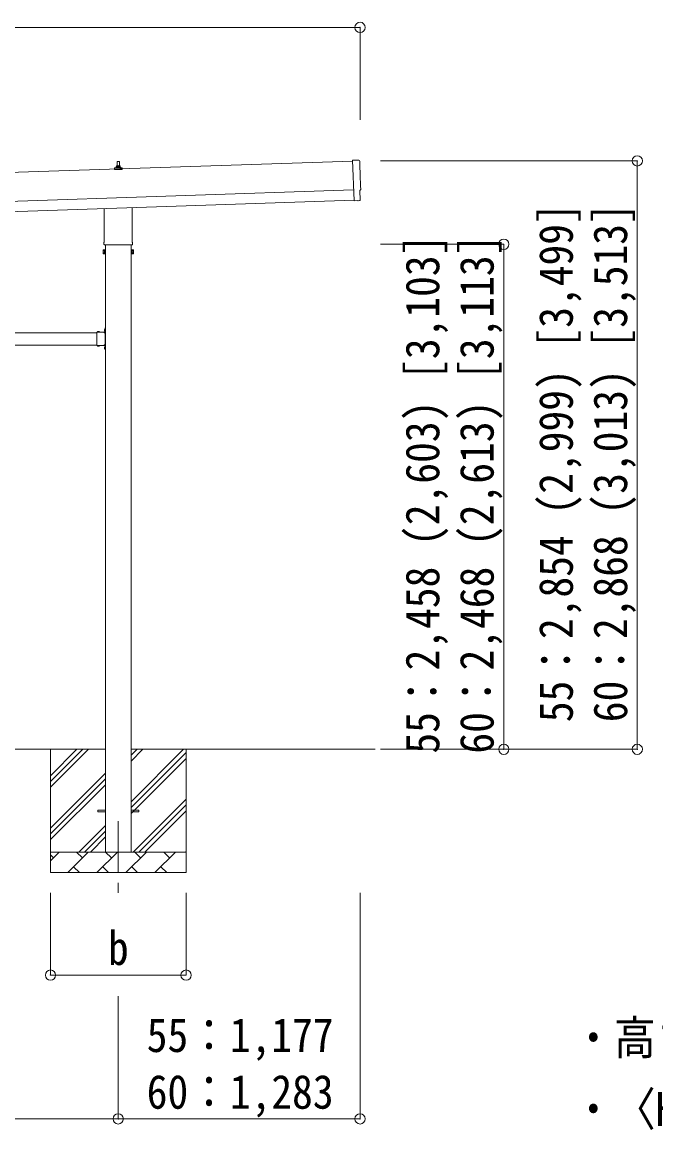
# Model space of a CAD drawing. Units: millimetres at full size, sheet at 1:50; details may follow other scales. Extents: x -14053 to 14053, y -9700 to 9700.
# Drawn here: x 3758 to 6842, y -3723 to 1692 of the extents above; entities that cross this region are included whole.
import ezdxf
from ezdxf.enums import TextEntityAlignment as Align

# ---------------------------------------------------------------- set-up
doc = ezdxf.new("R2010")
doc.units = ezdxf.units.MM
doc.header["$LTSCALE"] = 50
doc.header["$PDMODE"] = 32
doc.header["$PDSIZE"] = 50
doc.linetypes.add('CHAIN1', pattern=[8, 5, -1, 1, -1])
doc.linetypes.add('USER3', pattern=[4, 3, -1])
for name, color, linetype, lineweight in [('0-1_Defpoints', 7, 'CHAIN1', 9), ('0-2_TEXT1', 4, 'Continuous', 9), ('0-3_SHAPE', 7, 'Continuous', 9), ('0-8_TABLE1', 6, 'Continuous', 9), ('0-D', 7, 'Continuous', 9)]:
    doc.layers.add(name, color=color, linetype=linetype, lineweight=lineweight)
doc.styles.add('ＭＳ ゴシック', font='')
doc.styles.get('ＭＳ ゴシック').set_extended_font_data('MS Gothic')

msp = doc.modelspace()

# ---------------------------------------------------------------- linework, layer by layer
at = {"layer": '0-1_Defpoints'}
msp.add_line((4225.45, -2196.82), (4225.45, -2545.82), dxfattribs=at)
at = {"layer": '0-2_TEXT1'}
for p, q in [((5366.82, 1016.26), (-16.19, 836.82)), ((4207.2, 975.27), (4207.2, 982.98)), ((4243.7, 975.27), (4207.2, 975.27)), ((4207.59, 983.77), (4243.32, 983.77)), ((4207.97, 983.96), (4214.69, 985.58)), ((4215.07, 985.77), (4235.84, 985.77)), ((4215.45, 986.56), (4215.45, 990.77)), ((4216.45, 990.77), (4234.45, 990.77)), ((4219.45, 990.77), (4220.18, 1014.29)), ((4221.18, 1015.27), (4229.73, 1015.27)), ((4230.73, 1014.29), (4231.45, 990.77)), ((4235.45, 986.56), (4235.45, 990.77)), ((4242.94, 983.96), (4236.22, 985.58)), ((4243.7, 975.27), (4243.7, 982.98)), ((5366.65, 1021.34), (5373.27, 822.59)), ((5396.82, 1020.77), (5366.65, 1021.34)), ((-11.53, 696.9), (5371.48, 876.33)), ((5400.97, 873.93), (5401.48, 873.95)), ((5402.54, 826.93), (5400.97, 873.93)), ((-9.86, 646.93), (5373.15, 826.36)), ((5391.46, 824.11), (5373.27, 822.59)), ((5392.15, 823.5), (5391.46, 824.11)), ((5392.89, 823.25), (5399.8, 823.84)), ((4157.15, 621.28), (4157.15, 785.83)), ((4293.75, 790.38), (4293.75, 621.28)), ((4155.45, 612.51), (4155.45, 618.01)), ((4293.39, 609.01), (4157.52, 609.01)), ((4162.95, 609.01), (4162.95, -2346.82)), ((4287.95, -2346.82), (4287.95, 609.01)), ((4295.45, 618.01), (4295.45, 612.51)), ((4151.45, 583.01), (4152.21, 584.32)), ((4151.45, 583.01), (4151.45, 566.01)), ((4151.45, 566.01), (4152.21, 564.69)), ((4158.45, 584.32), (4152.21, 584.32)), ((4158.45, 579.42), (4152.21, 579.42)), ((4158.45, 569.6), (4152.21, 569.6)), ((4158.45, 564.69), (4152.21, 564.69)), ((4158.45, 564.69), (4158.45, 584.32)), ((4158.45, 583.71), (4160.95, 583.71)), ((4160.95, 565.31), (4158.45, 565.31)), ((4160.95, 585.01), (4162.95, 585.01)), ((4160.95, 564.01), (4160.95, 585.01)), ((4162.95, 564.01), (4160.95, 564.01)), ((4162.95, 585.01), (4162.95, 564.01)), ((4289.95, 585.01), (4287.95, 585.01)), ((4287.95, 564.01), (4289.95, 564.01)), ((4289.95, 564.01), (4289.95, 585.01)), ((4292.45, 583.71), (4289.95, 583.71)), ((4289.95, 565.31), (4292.45, 565.31)), ((4292.45, 584.32), (4298.69, 584.32)), ((4292.45, 564.69), (4292.45, 584.32)), ((4292.45, 579.42), (4298.69, 579.42)), ((4292.45, 569.6), (4298.69, 569.6)), ((4292.45, 564.69), (4298.69, 564.69)), ((4299.45, 583.01), (4298.69, 584.32)), ((4299.45, 566.01), (4298.69, 564.69)), ((4299.45, 583.01), (4299.45, 566.01)), ((1229.95, 181.18), (4120.95, 181.18)), ((4120.95, 184.18), (4160.95, 184.18)), ((4120.95, 184.18), (4120.95, 118.18)), ((4124.05, 184.68), (4135.85, 184.68)), ((4124.05, 184.68), (4124.05, 184.18)), ((4135.85, 184.68), (4135.85, 184.18)), ((4156.95, 182.18), (4160.95, 182.18)), ((4156.95, 180.18), (4156.95, 182.18)), ((4156.95, 181.18), (4162.45, 181.18)), ((4160.95, 180.18), (4156.95, 180.18)), ((4160.45, 200.08), (4160.45, 188.28)), ((4160.45, 200.08), (4160.95, 200.08)), ((4160.45, 188.28), (4160.95, 188.28)), ((4160.95, 204.18), (4160.95, 184.18)), ((4160.95, 204.18), (4162.95, 204.18)), ((4162.95, 197.18), (4160.95, 197.18)), ((4162.95, 191.18), (4160.95, 191.18)), ((4160.95, 180.18), (4160.95, 122.18)), ((4162.45, 181.18), (4162.45, 121.18)), ((1229.95, 121.18), (4120.95, 121.18)), ((4120.95, 118.18), (4160.95, 118.18)), ((4124.05, 117.67), (4124.05, 118.18)), ((4124.05, 117.67), (4135.85, 117.67)), ((4135.85, 117.67), (4135.85, 118.18)), ((4156.95, 122.18), (4156.95, 120.18)), ((4160.95, 122.18), (4156.95, 122.18)), ((4156.95, 121.18), (4162.45, 121.18)), ((4160.95, 120.18), (4156.95, 120.18)), ((4160.45, 114.08), (4160.45, 102.28)), ((4160.45, 114.08), (4160.95, 114.08)), ((4160.95, 118.18), (4160.95, 98.18)), ((4162.95, 111.18), (4160.95, 111.18)), ((4160.45, 102.28), (4160.95, 102.28)), ((4162.95, 105.18), (4160.95, 105.18)), ((4160.95, 98.18), (4162.95, 98.18)), ((4125.45, -2151.32), (4125.45, -2142.32)), ((4125.45, -2142.32), (4162.95, -2142.32)), ((4125.45, -2151.32), (4162.95, -2151.32)), ((4287.95, -2142.32), (4325.45, -2142.32)), ((4287.95, -2151.32), (4325.45, -2151.32)), ((4325.45, -2151.32), (4325.45, -2142.32))]:
    msp.add_line(p, q, dxfattribs=at)
at = {"layer": '0-2_TEXT1', "linetype": 'USER3'}
for p, q in [((4127.45, 186.79), (4128.81, 184.01)), ((4128.81, 184.01), (4129.95, 183.4)), ((4131.1, 184.01), (4129.95, 183.4)), ((4132.45, 186.79), (4131.1, 184.01)), ((4158.34, 196.68), (4161.12, 195.32)), ((4158.34, 191.68), (4161.12, 193.03)), ((4161.12, 195.32), (4161.73, 194.18)), ((4161.12, 193.03), (4161.73, 194.18)), ((4127.45, 115.56), (4128.81, 118.34)), ((4128.81, 118.34), (4129.95, 118.95)), ((4131.1, 118.34), (4129.95, 118.95)), ((4132.45, 115.56), (4131.1, 118.34)), ((4158.34, 110.68), (4161.12, 109.32)), ((4161.12, 109.32), (4161.73, 108.18)), ((4158.34, 105.68), (4161.12, 107.03)), ((4161.12, 107.03), (4161.73, 108.18))]:
    msp.add_line(p, q, dxfattribs=at)
at = {"layer": '0-2_TEXT1'}
for centre, radius, start, end in [((4208.2, 982.98), 1, 103.62699, 180), ((4214.45, 986.56), 1, 283.62699, 0), ((4219.54, 990.14), 4.13, 90, 171.17633), ((4216.45, 989.77), 1, 90, 180), ((4221.18, 1014.27), 1, 90, 178.60509), ((4228.79, 990.77), 4.83, 133.60282, 180), ((4222.12, 990.77), 4.83, 0, 46.39718), ((4229.73, 1014.27), 1, 1.39491, 90), ((4231.37, 990.14), 4.13, 8.82367, 90), ((4234.45, 989.77), 1, 0, 90), ((4236.45, 986.56), 1, 180, 256.37301), ((4242.7, 982.98), 1, 0, 76.37301), ((5396.73, 1016.27), 4.5, 1.09537, 88.91326), ((5401.33, 878.44), 4.5, 271.90915, 2.73345), ((5392.81, 824.24), 1, 228.4071, 274.90505), ((4159.45, 618.01), 4, 125.09963, 180), ((4159.45, 612.51), 4, 180, 194.47751), ((4159.45, 612.51), 4, 194.47751, 241.04498), ((4291.45, 612.51), 4, 298.95502, 345.52249), ((4291.45, 618.01), 4, 0, 54.90037), ((4291.45, 612.51), 4, 345.52249, 0), ((4155.8, 581.87), 4.34, 145.61575, 214.38425), ((4167.69, 574.51), 16.24, 162.41205, 197.58795), ((4155.8, 567.15), 4.34, 145.61575, 214.38425), ((4283.21, 574.51), 16.24, 342.41205, 17.58795), ((4295.11, 581.87), 4.34, 325.61575, 34.38425), ((4295.11, 567.15), 4.34, 325.61575, 34.38425), ((4129.95, 178.94), 8.23, 44.2189, 135.7811), ((4166.19, 194.18), 8.23, 134.2189, 225.7811), ((4160.95, 184.18), 2, 270, 0), ((4129.95, 123.41), 8.23, 224.2189, 315.7811), ((4166.19, 108.18), 8.23, 134.2189, 225.7811), ((4160.95, 118.18), 2, 0, 90)]:
    msp.add_arc(centre, radius, start, end, dxfattribs=at)
for centre, major_axis, ratio, start_param, end_param in [((10163.76, 1106.13), (-4760.73, -158.69), 0.99863, 6.2686928, 6.2976566), ((5399.53, 826.83), (2.25, -2), 0.9974, 5.5252311, 7.0411395)]:
    msp.add_ellipse(centre, major_axis=major_axis, ratio=ratio, start_param=start_param, end_param=end_param, dxfattribs=at)
at = {"layer": '0-3_SHAPE'}
for p, q in [((4162.95, -1846.82), (1187.95, -1846.82)), ((3895.45, -1975.31), (4023.94, -1846.82)), ((3895.45, -2003.59), (4052.22, -1846.82)), ((3895.45, -2031.88), (4080.5, -1846.82)), ((3895.45, -1846.82), (3895.45, -2446.82)), ((4287.95, -1875.65), (4316.78, -1846.82)), ((4287.95, -1903.93), (4345.06, -1846.82)), ((4287.95, -2101.92), (4543.05, -1846.82)), ((5476.33, -1846.82), (4287.95, -1846.82)), ((4287.95, -2130.21), (4555.45, -1862.71)), ((4287.95, -2158.49), (4555.45, -1890.99)), ((4555.45, -1846.82), (4555.45, -2446.82)), ((3895.45, -2229.87), (4162.95, -1962.37)), ((3895.45, -2258.15), (4162.95, -1990.65)), ((3895.45, -2286.43), (4162.95, -2018.93)), ((4297.61, -2346.82), (4555.45, -2088.98)), ((4325.9, -2346.82), (4555.45, -2117.27)), ((4354.18, -2346.82), (4555.45, -2145.55)), ((4033.05, -2346.82), (4162.95, -2216.92)), ((4061.34, -2346.82), (4162.95, -2245.21)), ((4089.62, -2346.82), (4162.95, -2273.49)), ((3895.45, -2389.72), (3938.35, -2346.82)), ((3895.45, -2346.82), (4555.45, -2346.82)), ((3909.79, -2375.38), (3895.45, -2361.04)), ((3979.77, -2446.82), (4079.77, -2346.82)), ((4051.22, -2375.38), (4022.66, -2346.82)), ((4121.19, -2446.82), (4221.19, -2346.82)), ((4192.64, -2375.38), (4164.08, -2346.82)), ((4262.61, -2446.82), (4362.61, -2346.82)), ((4334.06, -2375.38), (4305.5, -2346.82)), ((4404.03, -2446.82), (4504.03, -2346.82)), ((4475.48, -2375.38), (4446.93, -2346.82)), ((4552.17, -2346.82), (4555.45, -2343.54)), ((4008.32, -2418.27), (4036.88, -2446.82)), ((4149.74, -2418.27), (4178.3, -2446.82)), ((4291.16, -2418.27), (4319.72, -2446.82)), ((4432.59, -2418.27), (4461.14, -2446.82)), ((4555.45, -2446.82), (3895.45, -2446.82))]:
    msp.add_line(p, q, dxfattribs=at)
at = {"layer": '0-8_TABLE1'}
for p, q in [((-47.19, 1667.29), (5402.48, 1667.29)), ((5402.48, 1667.29), (5402.48, 1217.29)), ((6752.48, 1017.29), (5501.48, 1017.29)), ((6752.48, -1846.82), (6752.48, 1017.29)), ((6102.48, 611.51), (5502.48, 611.51)), ((6102.48, 611.51), (6102.48, -1846.82)), ((6752.48, -1846.82), (5501.48, -1846.82)), ((3895.45, -2945.82), (3895.45, -2545.82)), ((4555.45, -2945.82), (4555.45, -2545.82)), ((5402.48, -3645.82), (5402.48, -2545.82)), ((3895.45, -2945.82), (4555.45, -2945.82)), ((4225.45, -3645.82), (4225.45, -3047.82)), ((1125.45, -3645.82), (4225.45, -3645.82)), ((4225.45, -3645.82), (5402.48, -3645.82))]:
    msp.add_line(p, q, dxfattribs=at)
for p in [(5402.48, 1667.29), (6752.48, 1017.29), (6102.48, 611.51), (6102.48, -1846.82), (6752.48, -1846.82), (3895.45, -2945.82), (4555.45, -2945.82), (4225.45, -3645.82), (5402.48, -3645.82)]:
    msp.add_point(p, dxfattribs=at)

# ---------------------------------------------------------------- texts
at = {"layer": '0-8_TABLE1', "color": 7, "style": 'ＭＳ ゴシック', "width": 0.9}
for s, p in [('55：2,854 (2,999) [3,499]', (6487.97, -1714.77)), ('60：2,868 (3,013) [3,513]', (6752.48, -1714.77)), ('55：2,458 (2,603) [3,103]', (5837.97, -1867.66)), ('60：2,468 (2,613) [3,113]', (6102.48, -1867.66))]:
    msp.add_text(s, height=165, rotation=90, dxfattribs=at).set_placement(p, align=Align.BOTTOM_LEFT)
for s, p in [('b', (4175.45, -2945.82)), ('55：1,177', (4363.97, -3369.79)), ('60：1,283', (4363.97, -3645.82))]:
    msp.add_text(s, height=165, dxfattribs=at).set_placement(p, align=Align.BOTTOM_LEFT)
at = {"layer": '0-D', "style": 'ＭＳ ゴシック', "width": 0.9}
for s, p in [('・高さ寸法は、H=2,355 (H=2,500) [H=3,000]を示す。', (6436.92, -3382.5)), ('・〈H=3,500〉の場合、H=2,355に〈1,145〉を足した寸法としてください。', (6436.92, -3729.87))]:
    msp.add_text(s, height=165, dxfattribs=at).set_placement(p, align=Align.BOTTOM_LEFT)

doc.saveas('drawing.dxf')
